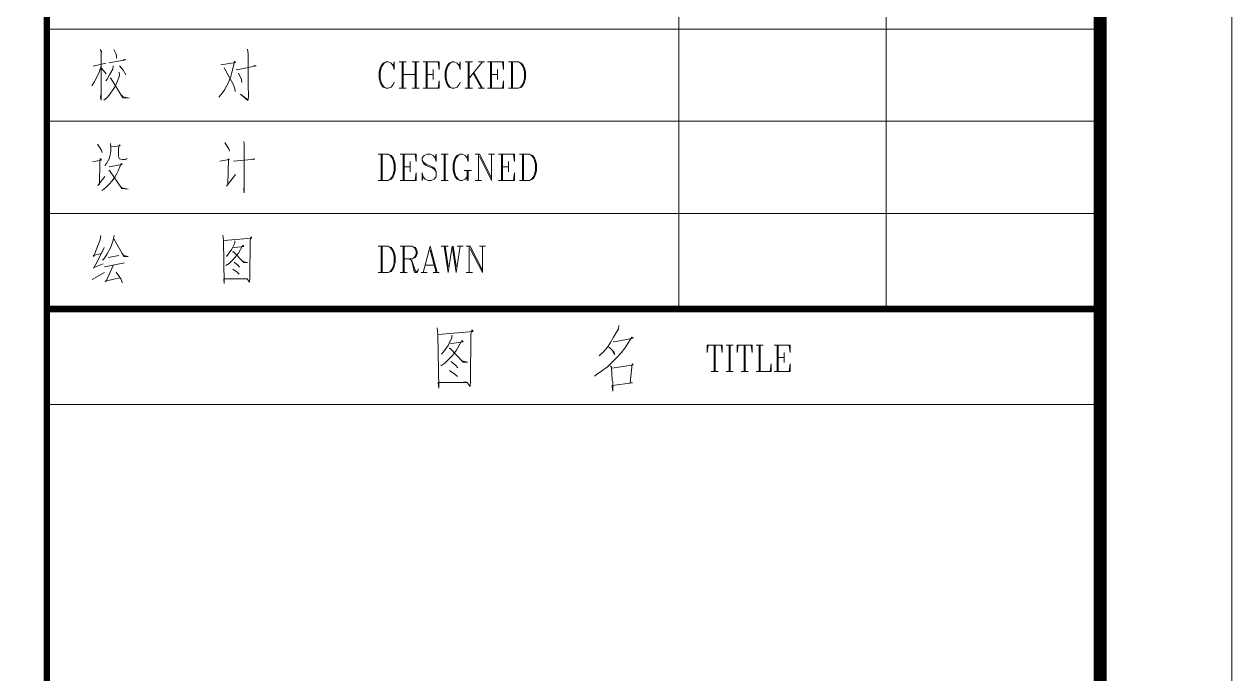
# Model space of a CAD drawing. Extents: x 1332633 to 1595679, y 264824 to 640777.
# Drawn here: x 1397247 to 1401833, y 549671 to 552138 of the extents above; entities that cross this region are included whole.
import ezdxf
from ezdxf.enums import TextEntityAlignment as Align

# ---------------------------------------------------------------- set-up
doc = ezdxf.new("R2010")
doc.units = 0
doc.header["$LTSCALE"] = 1000
doc.header["$MEASUREMENT"] = 0
doc.layers.get('0').update_dxf_attribs({"linetype": 'CONTINUOUS'})
doc.layers.add('_公共_图框', color=4, linetype='CONTINUOUS', lineweight=5)
doc.styles.add('图框文字', font='SIMKAI.TTF')

# ---------------------------------------------------------------- blocks, each defined once
blk = doc.blocks.new('vvxv')
at = {"layer": '_公共_图框'}
for p, q in [((-2100, 8812.5), (-2100, 6337.5)), ((-1312.5, 8812.5), (-1312.5, 6337.5)), ((-4500, 7400), (-500, 7400)), ((-4297.5, 7322), (-4291.2, 7312.6)), ((-4293.7, 7315.7), (-4293.7, 7130)), ((-4291.2, 7312.6), (-4293.7, 7315.7)), ((-4245.8, 7322), (-4238.3, 7307.8)), ((-4238.3, 7307.8), (-4235.7, 7298.4)), ((-4235.7, 7298.4), (-4235.7, 7289.1)), ((-3738.4, 7323.7), (-3735.9, 7306.3)), ((-3735.9, 7306.3), (-3735.9, 7189.7)), ((-4276.1, 7270.1), (-4323.9, 7259)), ((-4293.7, 7259), (-4301.1, 7237)), ((-4292.3, 7251.2), (-4274.7, 7230.7)), ((-4264.8, 7271.6), (-4200.4, 7282.7)), ((-4249.6, 7248.1), (-4262.3, 7225.9)), ((-4248.3, 7260.5), (-4249.6, 7248.1)), ((-4224.4, 7260.5), (-4209.3, 7243.3)), ((-4205.6, 7284.3), (-4211.7, 7281)), ((-4200.4, 7282.7), (-4205.6, 7284.3)), ((-3839.1, 7263.8), (-3783.7, 7273.2)), ((-3826.6, 7252.7), (-3792.5, 7191.2)), ((-3791.2, 7259), (-3796.4, 7240.2)), ((-3787.6, 7278), (-3791.2, 7259)), ((-3783.7, 7273.2), (-3787.6, 7278)), ((-3781.3, 7246.4), (-3777.4, 7244.8)), ((-3777.4, 7244.8), (-3704.5, 7260.5)), ((-3709.5, 7262.3), (-3714.5, 7259)), ((-3704.5, 7260.5), (-3709.5, 7262.3)), ((-3234.4, 7251.3), (-3238.2, 7237.2)), ((-3230.6, 7260.9), (-3234.4, 7251.3)), ((-3230.6, 7251.3), (-3234.4, 7237.2)), ((-3223.1, 7270.5), (-3230.6, 7260.9)), ((-3226.7, 7260.9), (-3230.6, 7251.3)), ((-3219.3, 7270.5), (-3226.7, 7260.9)), ((-3211.6, 7275.3), (-3223.1, 7270.5)), ((-3211.6, 7275.3), (-3219.3, 7270.5)), ((-3204, 7275.3), (-3211.6, 7275.3)), ((-3192.5, 7270.5), (-3204, 7275.3)), ((-3185, 7260.9), (-3192.5, 7270.5)), ((-3181.2, 7275.3), (-3185, 7260.9)), ((-3185, 7260.9), (-3181.2, 7246.6)), ((-3181.2, 7246.6), (-3181.2, 7275.3)), ((-3162, 7275.3), (-3135.4, 7275.3)), ((-3150.7, 7275.3), (-3150.7, 7175.2)), ((-3146.9, 7275.3), (-3146.9, 7175.2)), ((-3112.7, 7275.3), (-3086, 7275.3)), ((-3101.2, 7275.3), (-3101.2, 7175.2)), ((-3097.3, 7275.3), (-3097.3, 7175.2)), ((-3070.7, 7275.3), (-3009.9, 7275.3)), ((-3059.2, 7275.3), (-3059.2, 7175.2)), ((-3055.4, 7275.3), (-3055.4, 7175.2)), ((-3032.6, 7246.6), (-3032.6, 7208.5)), ((-3009.9, 7246.6), (-3013.7, 7275.3)), ((-3009.9, 7275.3), (-3009.9, 7246.6)), ((-2983.3, 7251.3), (-2986.9, 7237.2)), ((-2979.4, 7260.9), (-2983.3, 7251.3)), ((-2979.4, 7251.3), (-2983.3, 7237.2)), ((-2971.8, 7270.5), (-2979.4, 7260.9)), ((-2975.6, 7260.9), (-2979.4, 7251.3)), ((-2967.9, 7270.5), (-2975.6, 7260.9)), ((-2960.3, 7275.3), (-2971.8, 7270.5)), ((-2960.3, 7275.3), (-2967.9, 7270.5)), ((-2952.6, 7275.3), (-2960.3, 7275.3)), ((-2941.3, 7270.5), (-2952.6, 7275.3)), ((-2933.7, 7260.9), (-2941.3, 7270.5)), ((-2929.9, 7275.3), (-2933.7, 7260.9)), ((-2933.7, 7260.9), (-2929.9, 7246.6)), ((-2929.9, 7246.6), (-2929.9, 7275.3)), ((-2910.9, 7275.3), (-2884.1, 7275.3)), ((-2899.4, 7275.3), (-2899.4, 7175.2)), ((-2895.6, 7275.3), (-2895.6, 7175.2)), ((-2846, 7275.3), (-2895.6, 7213.3)), ((-2861.3, 7275.3), (-2838.5, 7275.3)), ((-2827.1, 7275.3), (-2766.2, 7275.3)), ((-2815.6, 7275.3), (-2815.6, 7175.2)), ((-2811.8, 7275.3), (-2811.8, 7175.2)), ((-2789, 7246.6), (-2789, 7208.5)), ((-2766.2, 7246.6), (-2770, 7275.3)), ((-2766.2, 7275.3), (-2766.2, 7246.6)), ((-2747.1, 7275.3), (-2709, 7275.3)), ((-2735.8, 7275.3), (-2735.8, 7175.2)), ((-2731.9, 7275.3), (-2731.9, 7175.2)), ((-2709, 7275.3), (-2697.7, 7270.5)), ((-2709, 7275.3), (-2701.5, 7270.5)), ((-2701.5, 7270.5), (-2693.8, 7260.9)), ((-2697.7, 7270.5), (-2690, 7260.9)), ((-2693.8, 7260.9), (-2690, 7251.3)), ((-2690, 7260.9), (-2686.2, 7251.3)), ((-2690, 7251.3), (-2686.2, 7237.2)), ((-2686.2, 7251.3), (-2682.4, 7237.2)), ((-4318.9, 7200.8), (-4328.9, 7185.1)), ((-4310.1, 7218), (-4318.9, 7200.8)), ((-4301.1, 7237), (-4310.1, 7218)), ((-4271.1, 7210.2), (-4276.1, 7203.9)), ((-4262.3, 7225.9), (-4271.1, 7210.2)), ((-4259.6, 7215), (-4256, 7211.7)), ((-4256, 7211.7), (-4211.7, 7139.4)), ((-4232, 7202.3), (-4239.5, 7185.1)), ((-4224.4, 7224.4), (-4232, 7202.3)), ((-4225.7, 7237), (-4224.4, 7224.4)), ((-4209.3, 7243.3), (-4205.6, 7235.5)), ((-4205.6, 7235.5), (-4200.4, 7225.9)), ((-3801.4, 7219.8), (-3811.5, 7194.5)), ((-3796.4, 7240.2), (-3801.4, 7219.8)), ((-3772.4, 7232.2), (-3761.2, 7208.7)), ((-3761.2, 7208.7), (-3759.8, 7197.6)), ((-3238.2, 7237.2), (-3238.2, 7213.3)), ((-3238.2, 7213.3), (-3234.4, 7199.1)), ((-3234.4, 7237.2), (-3234.4, 7213.3)), ((-3234.4, 7213.3), (-3230.6, 7199.1)), ((-3146.9, 7227.6), (-3101.2, 7227.6)), ((-3055.4, 7227.6), (-3032.6, 7227.6)), ((-3009.9, 7203.7), (-3013.7, 7175.2)), ((-3009.9, 7175.2), (-3009.9, 7203.7)), ((-2986.9, 7237.2), (-2986.9, 7213.3)), ((-2986.9, 7213.3), (-2983.3, 7199.1)), ((-2983.3, 7237.2), (-2983.3, 7213.3)), ((-2983.3, 7213.3), (-2979.4, 7199.1)), ((-2880.5, 7232.4), (-2849.8, 7175.2)), ((-2876.6, 7232.4), (-2846, 7175.2)), ((-2811.8, 7227.6), (-2789, 7227.6)), ((-2766.2, 7203.7), (-2770, 7175.2)), ((-2766.2, 7175.2), (-2766.2, 7203.7)), ((-2686.2, 7213.3), (-2690, 7199.1)), ((-2686.2, 7237.2), (-2686.2, 7213.3)), ((-2682.4, 7213.3), (-2686.2, 7199.1)), ((-2682.4, 7237.2), (-2682.4, 7213.3)), ((-4296.2, 7140.9), (-4293.7, 7156.6)), ((-4256, 7159.9), (-4263.4, 7148.7)), ((-4248.3, 7171), (-4256, 7159.9)), ((-4239.5, 7185.1), (-4248.3, 7171)), ((-3834.1, 7156.6), (-3846.7, 7140.9)), ((-3824.1, 7171), (-3834.1, 7156.6)), ((-3822.8, 7174), (-3824.1, 7171)), ((-3811.5, 7194.5), (-3822.8, 7174)), ((-3792.5, 7191.2), (-3786.2, 7174)), ((-3786.2, 7174), (-3785.1, 7162.9)), ((-3735.9, 7189.7), (-3735.9, 7186.6)), ((-3735.9, 7186.6), (-3734.5, 7147.2)), ((-3234.4, 7199.1), (-3230.6, 7189.5)), ((-3230.6, 7199.1), (-3226.7, 7189.5)), ((-3230.6, 7189.5), (-3223.1, 7179.9)), ((-3226.7, 7189.5), (-3219.3, 7179.9)), ((-3223.1, 7179.9), (-3211.6, 7175.2)), ((-3219.3, 7179.9), (-3211.6, 7175.2)), ((-3211.6, 7175.2), (-3204, 7175.2)), ((-3204, 7175.2), (-3192.5, 7179.9)), ((-3192.5, 7179.9), (-3185, 7189.5)), ((-3185, 7189.5), (-3181.2, 7199.1)), ((-3162, 7175.2), (-3135.4, 7175.2)), ((-3112.7, 7175.2), (-3086, 7175.2)), ((-3070.7, 7175.2), (-3009.9, 7175.2)), ((-2983.3, 7199.1), (-2979.4, 7189.5)), ((-2979.4, 7199.1), (-2975.6, 7189.5)), ((-2979.4, 7189.5), (-2971.8, 7179.9)), ((-2975.6, 7189.5), (-2967.9, 7179.9)), ((-2971.8, 7179.9), (-2960.3, 7175.2)), ((-2967.9, 7179.9), (-2960.3, 7175.2)), ((-2960.3, 7175.2), (-2952.6, 7175.2)), ((-2952.6, 7175.2), (-2941.3, 7179.9)), ((-2941.3, 7179.9), (-2933.7, 7189.5)), ((-2933.7, 7189.5), (-2929.9, 7199.1)), ((-2910.9, 7175.2), (-2884.1, 7175.2)), ((-2861.3, 7175.2), (-2838.5, 7175.2)), ((-2827.1, 7175.2), (-2766.2, 7175.2)), ((-2709, 7175.2), (-2747.1, 7175.2)), ((-2697.7, 7179.9), (-2709, 7175.2)), ((-2701.5, 7179.9), (-2709, 7175.2)), ((-2693.8, 7189.5), (-2701.5, 7179.9)), ((-2690, 7189.5), (-2697.7, 7179.9)), ((-2690, 7199.1), (-2693.8, 7189.5)), ((-2686.2, 7199.1), (-2690, 7189.5)), ((-4293.7, 7130), (-4296.2, 7140.9)), ((-4272.2, 7139.4), (-4283.5, 7130)), ((-4263.4, 7148.7), (-4272.2, 7139.4)), ((-4210.6, 7142.4), (-4216.9, 7148.7)), ((-4211.7, 7139.4), (-4187.8, 7137.8)), ((-4187.8, 7137.8), (-4210.6, 7142.4)), ((-3764.8, 7153.5), (-3737.2, 7131.5)), ((-3737.2, 7128.3), (-3764.8, 7153.5)), ((-3735.9, 7131.5), (-3737.2, 7128.3)), ((-3734.5, 7147.2), (-3735.9, 7131.5)), ((-4500, 7050), (-500, 7050)), ((-3752.4, 6973.6), (-3751, 6962.7)), ((-4307.4, 6962.7), (-4292.3, 6940.5)), ((-4292.3, 6940.5), (-4289.8, 6931.1)), ((-4257.1, 6935.9), (-4259.6, 6921.7)), ((-4258.4, 6965.8), (-4257.1, 6951.6)), ((-4257.1, 6951.6), (-4257.1, 6935.9)), ((-4256, 6953.1), (-4221.9, 6956.4)), ((-4224.4, 6961), (-4228.2, 6948.3)), ((-4228.2, 6948.3), (-4228.2, 6937.4)), ((-4228.2, 6937.4), (-4228.2, 6928.1)), ((-4228.2, 6928.1), (-4228.2, 6916.9)), ((-4221.9, 6956.4), (-4224.4, 6961)), ((-3824.1, 6968.8), (-3814, 6953.1)), ((-3814, 6953.1), (-3809, 6945.3)), ((-3809, 6945.3), (-3806.3, 6935.9)), ((-3751, 6962.7), (-3751, 6778.4)), ((-3242, 6925.2), (-3204, 6925.2)), ((-3230.6, 6925.2), (-3230.6, 6825.3)), ((-3226.7, 6925.2), (-3226.7, 6825.3)), ((-3204, 6925.2), (-3192.5, 6920.4)), ((-3204, 6925.2), (-3196.3, 6920.4)), ((-3158.2, 6925.2), (-3097.3, 6925.2)), ((-3146.9, 6925.2), (-3146.9, 6825.3)), ((-3143.1, 6925.2), (-3143.1, 6825.3)), ((-3097.3, 6896.7), (-3101.2, 6925.2)), ((-3097.3, 6925.2), (-3097.3, 6896.7)), ((-3055.4, 6925.2), (-3066.9, 6920.4)), ((-3044.1, 6925.2), (-3055.4, 6925.2)), ((-3032.6, 6920.4), (-3044.1, 6925.2)), ((-3025, 6911), (-3021.2, 6925.2)), ((-3021.2, 6925.2), (-3021.2, 6896.7)), ((-3002.2, 6925.2), (-2975.6, 6925.2)), ((-2990.7, 6925.2), (-2990.7, 6825.3)), ((-2986.9, 6925.2), (-2986.9, 6825.3)), ((-2929.9, 6925.2), (-2941.3, 6920.4)), ((-2929.9, 6925.2), (-2937.5, 6920.4)), ((-2922.2, 6925.2), (-2929.9, 6925.2)), ((-2910.9, 6920.4), (-2922.2, 6925.2)), ((-2899.4, 6925.2), (-2903.2, 6911)), ((-2899.4, 6896.7), (-2899.4, 6925.2)), ((-2872.8, 6925.2), (-2857.5, 6925.2)), ((-2861.3, 6925.2), (-2861.3, 6825.3)), ((-2857.5, 6925.2), (-2811.8, 6834.6)), ((-2823.2, 6925.2), (-2800.5, 6925.2)), ((-2811.8, 6825.3), (-2811.8, 6925.2)), ((-2785.1, 6925.2), (-2724.3, 6925.2)), ((-2773.9, 6925.2), (-2773.9, 6825.3)), ((-2770, 6925.2), (-2770, 6825.3)), ((-2724.3, 6896.7), (-2728.1, 6925.2)), ((-2724.3, 6925.2), (-2724.3, 6896.7)), ((-2705.3, 6925.2), (-2667.2, 6925.2)), ((-2693.8, 6925.2), (-2693.8, 6825.3)), ((-2690, 6925.2), (-2690, 6825.3)), ((-2667.2, 6925.2), (-2655.8, 6920.4)), ((-2667.2, 6925.2), (-2659.6, 6920.4)), ((-4326.4, 6896.5), (-4292.3, 6902.8)), ((-4298.6, 6896.5), (-4300, 6813)), ((-4297.5, 6909.1), (-4298.6, 6896.5)), ((-4292.3, 6902.8), (-4297.5, 6909.1)), ((-4273.6, 6890.2), (-4279.9, 6882.3)), ((-4268.4, 6898), (-4273.6, 6890.2)), ((-4263.4, 6907.6), (-4268.4, 6898)), ((-4259.6, 6921.7), (-4263.4, 6907.6)), ((-4263.4, 6877.5), (-4214.4, 6885.4)), ((-4228.2, 6916.9), (-4226.9, 6912.2)), ((-4226.9, 6912.2), (-4224.4, 6907.6)), ((-4224.4, 6907.6), (-4219.4, 6905.8)), ((-4218.1, 6890.2), (-4223.2, 6877.5)), ((-4219.4, 6905.8), (-4213.1, 6904.3)), ((-4214.4, 6885.4), (-4218.1, 6890.2)), ((-4213.1, 6904.3), (-4204.3, 6904.3)), ((-4204.3, 6904.3), (-4199.3, 6905.8)), ((-4199.3, 6905.8), (-4195.5, 6909.1)), ((-3842.9, 6898), (-3807.7, 6904.3)), ((-3810.2, 6907.6), (-3812.6, 6809.9)), ((-3807.7, 6904.3), (-3810.2, 6907.6)), ((-3791.2, 6898), (-3709.5, 6905.8)), ((-3714.5, 6907.6), (-3724.6, 6904.3)), ((-3709.5, 6905.8), (-3714.5, 6907.6)), ((-3196.3, 6920.4), (-3188.8, 6911)), ((-3192.5, 6920.4), (-3185, 6911)), ((-3188.8, 6911), (-3185, 6901.4)), ((-3185, 6911), (-3181.2, 6901.4)), ((-3185, 6901.4), (-3181.2, 6887.1)), ((-3181.2, 6901.4), (-3177.3, 6887.1)), ((-3181.2, 6887.1), (-3181.2, 6863.4)), ((-3177.3, 6887.1), (-3177.3, 6863.4)), ((-3120.3, 6896.7), (-3120.3, 6858.6)), ((-3066.9, 6920.4), (-3074.6, 6911)), ((-3074.6, 6911), (-3074.6, 6901.4)), ((-3074.6, 6901.4), (-3070.7, 6891.9)), ((-3074.6, 6901.4), (-3066.9, 6891.9)), ((-3070.7, 6891.9), (-3066.9, 6887.1)), ((-3066.9, 6891.9), (-3059.2, 6887.1)), ((-3066.9, 6887.1), (-3059.2, 6882.3)), ((-3059.2, 6887.1), (-3036.5, 6877.5)), ((-3059.2, 6882.3), (-3036.5, 6872.7)), ((-3025, 6911), (-3032.6, 6920.4)), ((-3021.2, 6896.7), (-3025, 6911)), ((-2952.6, 6901.4), (-2956.5, 6887.1)), ((-2956.5, 6887.1), (-2956.5, 6863.4)), ((-2949, 6911), (-2952.6, 6901.4)), ((-2949, 6901.4), (-2952.6, 6887.1)), ((-2952.6, 6887.1), (-2952.6, 6863.4)), ((-2941.3, 6920.4), (-2949, 6911)), ((-2945.2, 6911), (-2949, 6901.4)), ((-2937.5, 6920.4), (-2945.2, 6911)), ((-2903.2, 6911), (-2910.9, 6920.4)), ((-2903.2, 6911), (-2899.4, 6896.7)), ((-2857.5, 6915.6), (-2811.8, 6825.3)), ((-2747.1, 6896.7), (-2747.1, 6858.6)), ((-2659.6, 6920.4), (-2651.9, 6911)), ((-2655.8, 6920.4), (-2648.1, 6911)), ((-2651.9, 6911), (-2648.1, 6901.4)), ((-2648.1, 6911), (-2644.3, 6901.4)), ((-2648.1, 6901.4), (-2644.3, 6887.1)), ((-2644.3, 6901.4), (-2640.4, 6887.1)), ((-2644.3, 6887.1), (-2644.3, 6863.4)), ((-2640.4, 6887.1), (-2640.4, 6863.4)), ((-4306.3, 6806.7), (-4279.9, 6839.8)), ((-4264.8, 6863.4), (-4262.3, 6863.4)), ((-4262.3, 6863.4), (-4215.6, 6794.1)), ((-4242, 6838.3), (-4252.1, 6824.1)), ((-4235.7, 6849.2), (-4242, 6838.3)), ((-4229.5, 6861.8), (-4235.7, 6849.2)), ((-4223.2, 6877.5), (-4229.5, 6861.8)), ((-3817.8, 6803.6), (-3783.7, 6847.7)), ((-3188.8, 6839.4), (-3196.3, 6830)), ((-3185, 6839.4), (-3192.5, 6830)), ((-3185, 6849), (-3188.8, 6839.4)), ((-3181.2, 6863.4), (-3185, 6849)), ((-3181.2, 6849), (-3185, 6839.4)), ((-3177.3, 6863.4), (-3181.2, 6849)), ((-3143.1, 6877.5), (-3120.3, 6877.5)), ((-3097.3, 6853.8), (-3101.2, 6825.3)), ((-3097.3, 6825.3), (-3097.3, 6853.8)), ((-3074.6, 6853.8), (-3074.6, 6825.3)), ((-3070.7, 6839.4), (-3074.6, 6853.8)), ((-3074.6, 6825.3), (-3070.7, 6839.4)), ((-3063.1, 6830), (-3070.7, 6839.4)), ((-3036.5, 6877.5), (-3028.8, 6872.7)), ((-3036.5, 6872.7), (-3028.8, 6868.1)), ((-3028.8, 6872.7), (-3025, 6868.1)), ((-3028.8, 6868.1), (-3021.2, 6858.6)), ((-3021.2, 6839.4), (-3028.8, 6830)), ((-3025, 6868.1), (-3021.2, 6858.6)), ((-3021.2, 6858.6), (-3021.2, 6839.4)), ((-2956.5, 6863.4), (-2952.6, 6849)), ((-2952.6, 6863.4), (-2949, 6849)), ((-2952.6, 6849), (-2949, 6839.4)), ((-2949, 6849), (-2945.2, 6839.4)), ((-2949, 6839.4), (-2941.3, 6830)), ((-2945.2, 6839.4), (-2937.5, 6830)), ((-2914.7, 6863.4), (-2887.9, 6863.4)), ((-2910.9, 6830), (-2903.2, 6839.4)), ((-2903.2, 6863.4), (-2903.2, 6825.3)), ((-2899.4, 6863.4), (-2899.4, 6825.3)), ((-2770, 6877.5), (-2747.1, 6877.5)), ((-2724.3, 6853.8), (-2728.1, 6825.3)), ((-2724.3, 6825.3), (-2724.3, 6853.8)), ((-2651.9, 6839.4), (-2659.6, 6830)), ((-2648.1, 6839.4), (-2655.8, 6830)), ((-2648.1, 6849), (-2651.9, 6839.4)), ((-2644.3, 6863.4), (-2648.1, 6849)), ((-2644.3, 6849), (-2648.1, 6839.4)), ((-2640.4, 6863.4), (-2644.3, 6849)), ((-4300, 6813), (-4306.3, 6806.7)), ((-4283.5, 6792.5), (-4291.2, 6787.7)), ((-4274.7, 6800.4), (-4283.5, 6792.5)), ((-4263.4, 6811.5), (-4274.7, 6800.4)), ((-4252.1, 6824.1), (-4263.4, 6811.5)), ((-4215.6, 6797.3), (-4221.9, 6803.6)), ((-4191.6, 6792.5), (-4215.6, 6797.3)), ((-4215.6, 6794.1), (-4191.6, 6792.5)), ((-3812.6, 6809.9), (-3817.8, 6803.6)), ((-3752.4, 6791), (-3751, 6806.7)), ((-3751, 6778.4), (-3752.4, 6791)), ((-3204, 6825.3), (-3242, 6825.3)), ((-3192.5, 6830), (-3204, 6825.3)), ((-3196.3, 6830), (-3204, 6825.3)), ((-3158.2, 6825.3), (-3097.3, 6825.3)), ((-3051.8, 6825.3), (-3063.1, 6830)), ((-3040.3, 6825.3), (-3051.8, 6825.3)), ((-3028.8, 6830), (-3040.3, 6825.3)), ((-3002.2, 6825.3), (-2975.6, 6825.3)), ((-2941.3, 6830), (-2929.9, 6825.3)), ((-2937.5, 6830), (-2929.9, 6825.3)), ((-2929.9, 6825.3), (-2922.2, 6825.3)), ((-2922.2, 6825.3), (-2910.9, 6830)), ((-2872.8, 6825.3), (-2849.8, 6825.3)), ((-2785.1, 6825.3), (-2724.3, 6825.3)), ((-2667.2, 6825.3), (-2705.3, 6825.3)), ((-2655.8, 6830), (-2667.2, 6825.3)), ((-2659.6, 6830), (-2667.2, 6825.3)), ((-4500, 6700), (-500, 6700)), ((-4295, 6615.9), (-4297.5, 6600)), ((-4244.5, 6615.9), (-4248.3, 6598.4)), ((-3831.6, 6617.4), (-3829.1, 6596.9)), ((-3827.8, 6596.9), (-3722.1, 6606.3)), ((-3725.7, 6611.1), (-3728.4, 6596.9)), ((-3722.1, 6606.3), (-3725.7, 6611.1)), ((-4312.6, 6562.3), (-4321.4, 6537)), ((-4297.5, 6600), (-4312.6, 6562.3)), ((-4282.4, 6570.1), (-4308.8, 6516.5)), ((-4292.3, 6548.1), (-4282.4, 6570.1)), ((-4257.1, 6571.6), (-4271.1, 6546.6)), ((-4248.3, 6598.4), (-4257.1, 6571.6)), ((-4245.8, 6603.2), (-4208.1, 6537)), ((-3829.1, 6596.9), (-3826.6, 6434.6)), ((-3797.5, 6563.8), (-3811.5, 6544.8)), ((-3786.2, 6587.3), (-3797.5, 6563.8)), ((-3792.5, 6571.6), (-3787.6, 6570.1)), ((-3787.6, 6570.1), (-3752.4, 6574.9)), ((-3786.2, 6595.4), (-3786.2, 6587.3)), ((-3756, 6579.5), (-3772.4, 6549.6)), ((-3752.4, 6574.9), (-3756, 6579.5)), ((-3728.4, 6596.9), (-3729.6, 6455.1)), ((-3242, 6575.3), (-3204, 6575.3)), ((-3230.6, 6575.3), (-3230.6, 6475.2)), ((-3226.7, 6575.3), (-3226.7, 6475.2)), ((-3204, 6575.3), (-3192.5, 6570.5)), ((-3204, 6575.3), (-3196.3, 6570.5)), ((-3196.3, 6570.5), (-3188.8, 6560.9)), ((-3192.5, 6570.5), (-3185, 6560.9)), ((-3188.8, 6560.9), (-3185, 6551.4)), ((-3185, 6560.9), (-3181.2, 6551.4)), ((-3158.2, 6575.3), (-3112.7, 6575.3)), ((-3146.9, 6575.3), (-3146.9, 6475.2)), ((-3143.1, 6575.3), (-3143.1, 6475.2)), ((-3112.7, 6575.3), (-3101.2, 6570.5)), ((-3112.7, 6575.3), (-3105, 6570.5)), ((-3105, 6570.5), (-3101.2, 6565.7)), ((-3101.2, 6570.5), (-3097.3, 6565.7)), ((-3101.2, 6565.7), (-3097.3, 6556.1)), ((-3097.3, 6565.7), (-3093.5, 6556.1)), ((-3070.7, 6475.2), (-3044.1, 6575.3)), ((-3044.1, 6575.3), (-3017.5, 6475.2)), ((-3044.1, 6560.9), (-3021.2, 6475.2)), ((-3002.2, 6575.3), (-2975.6, 6575.3)), ((-2990.7, 6575.3), (-2975.6, 6475.2)), ((-2986.9, 6575.3), (-2975.6, 6499.1)), ((-2975.6, 6475.2), (-2960.3, 6575.3)), ((-2960.3, 6575.3), (-2945.2, 6475.2)), ((-2956.5, 6575.3), (-2945.2, 6499.1)), ((-2929.9, 6575.3), (-2945.2, 6475.2)), ((-2941.3, 6575.3), (-2918.4, 6575.3)), ((-2907.1, 6575.3), (-2891.8, 6575.3)), ((-2895.6, 6575.3), (-2895.6, 6475.2)), ((-2891.8, 6575.3), (-2846, 6484.7)), ((-2891.8, 6565.7), (-2846, 6475.2)), ((-2857.5, 6575.3), (-2834.7, 6575.3)), ((-2846, 6475.2), (-2846, 6575.3)), ((-4323.9, 6540.2), (-4292.3, 6548.1)), ((-4321.4, 6537), (-4323.9, 6540.2)), ((-4308.8, 6516.5), (-4321.4, 6493)), ((-4281, 6530.7), (-4288.7, 6522.8)), ((-4271.1, 6546.6), (-4281, 6530.7)), ((-4226.9, 6540.2), (-4267.2, 6532.4)), ((-4208.1, 6540.2), (-4215.6, 6549.6)), ((-4190.5, 6537), (-4208.1, 6540.2)), ((-4208.1, 6537), (-4190.5, 6537)), ((-3811.5, 6544.8), (-3817.8, 6537)), ((-3796.4, 6521.3), (-3807.7, 6510.2)), ((-3785.1, 6533.9), (-3796.4, 6521.3)), ((-3795, 6554.4), (-3791.2, 6554.4)), ((-3791.2, 6554.4), (-3752.4, 6513.5)), ((-3788.7, 6515), (-3774.9, 6503.9)), ((-3772.4, 6549.6), (-3785.1, 6533.9)), ((-3752.4, 6516.5), (-3758.5, 6519.8)), ((-3738.4, 6513.5), (-3752.4, 6516.5)), ((-3752.4, 6513.5), (-3738.4, 6513.5)), ((-3185, 6551.4), (-3181.2, 6537.2)), ((-3181.2, 6513.3), (-3185, 6499.1)), ((-3181.2, 6551.4), (-3177.3, 6537.2)), ((-3181.2, 6537.2), (-3181.2, 6513.3)), ((-3177.3, 6513.3), (-3181.2, 6499.1)), ((-3177.3, 6537.2), (-3177.3, 6513.3)), ((-3112.7, 6527.6), (-3143.1, 6527.6)), ((-3123.9, 6527.6), (-3116.5, 6522.8)), ((-3116.5, 6522.8), (-3112.7, 6518)), ((-3116.5, 6522.8), (-3112.7, 6513.3)), ((-3101.2, 6532.4), (-3112.7, 6527.6)), ((-3105, 6532.4), (-3112.7, 6527.6)), ((-3112.7, 6518), (-3101.2, 6484.7)), ((-3112.7, 6513.3), (-3105, 6480)), ((-3101.2, 6537.2), (-3105, 6532.4)), ((-3097.3, 6546.6), (-3101.2, 6537.2)), ((-3097.3, 6537.2), (-3101.2, 6532.4)), ((-3097.3, 6556.1), (-3097.3, 6546.6)), ((-3093.5, 6546.6), (-3097.3, 6537.2)), ((-3093.5, 6556.1), (-3093.5, 6546.6)), ((-4327.7, 6448.8), (-4281, 6475.6)), ((-4323.9, 6493), (-4286.2, 6508.7)), ((-4321.4, 6493), (-4323.9, 6493)), ((-4281, 6497.8), (-4205.6, 6511.9)), ((-4248.3, 6502.3), (-4276.1, 6440.9)), ((-4237, 6477.3), (-4219.4, 6452)), ((-3807.7, 6510.2), (-3820.3, 6502.3)), ((-3793.9, 6488.2), (-3777.4, 6477.3)), ((-3777.4, 6477.3), (-3770, 6469.2)), ((-3774.9, 6503.9), (-3768.6, 6496)), ((-3204, 6475.2), (-3242, 6475.2)), ((-3192.5, 6480), (-3204, 6475.2)), ((-3196.3, 6480), (-3204, 6475.2)), ((-3188.8, 6489.5), (-3196.3, 6480)), ((-3185, 6489.5), (-3192.5, 6480)), ((-3185, 6499.1), (-3188.8, 6489.5)), ((-3181.2, 6499.1), (-3185, 6489.5)), ((-3158.2, 6475.2), (-3131.6, 6475.2)), ((-3105, 6480), (-3101.2, 6475.2)), ((-3101.2, 6484.7), (-3097.3, 6480)), ((-3101.2, 6475.2), (-3093.5, 6475.2)), ((-3097.3, 6480), (-3093.5, 6480)), ((-3093.5, 6480), (-3089.7, 6484.7)), ((-3093.5, 6475.2), (-3089.7, 6484.7)), ((-3089.7, 6484.7), (-3089.7, 6489.5)), ((-3078.4, 6475.2), (-3055.4, 6475.2)), ((-3063.1, 6503.9), (-3028.8, 6503.9)), ((-3032.6, 6475.2), (-3009.9, 6475.2)), ((-2907.1, 6475.2), (-2884.1, 6475.2)), ((-4278.5, 6442.6), (-4223.2, 6455.1)), ((-4276.1, 6440.9), (-4278.5, 6442.6)), ((-4219.4, 6452), (-4215.6, 6442.6)), ((-4215.6, 6442.6), (-4214.4, 6436.3)), ((-3827.8, 6452), (-3738.4, 6452)), ((-3826.6, 6434.6), (-3827.8, 6452)), ((-3744.7, 6453.5), (-3757.3, 6452)), ((-3738.4, 6452), (-3744.7, 6453.5)), ((-3730.9, 6439.4), (-3739.7, 6452)), ((-3729.6, 6455.1), (-3730.9, 6439.4)), ((-3018.3, 6265.4), (-3015.2, 6239.7)), ((-3015.2, 6239.7), (-3012, 6037)), ((-3013.5, 6239.7), (-2881.4, 6251.6)), ((-2961.6, 6237.8), (-2961.6, 6228.1)), ((-2889.3, 6239.7), (-2890.8, 6062.7)), ((-2886, 6257.5), (-2889.3, 6239.7)), ((-2881.4, 6251.6), (-2886, 6257.5)), ((-2329, 6261.4), (-2347.8, 6230)), ((-2327.5, 6275.1), (-2329, 6261.4)), ((-2975.8, 6198.4), (-2993.2, 6174.8)), ((-2961.6, 6228.1), (-2975.8, 6198.4)), ((-2969.5, 6208.3), (-2963.2, 6206.4)), ((-2963.2, 6206.4), (-2919.1, 6212.2)), ((-2923.9, 6218.1), (-2944.4, 6180.8)), ((-2919.1, 6212.2), (-2923.9, 6218.1)), ((-2371.5, 6192.6), (-2387.2, 6172.9)), ((-2358.9, 6210.3), (-2371.5, 6192.6)), ((-2366.7, 6192.6), (-2363.7, 6190.5)), ((-2347.8, 6230), (-2358.9, 6210.3)), ((-2349.5, 6214.3), (-2344.7, 6212.2)), ((-2344.7, 6212.2), (-2273.9, 6226)), ((-2291.1, 6210.3), (-2305.3, 6188.6)), ((-2278.7, 6230), (-2291.1, 6210.3)), ((-2273.9, 6226), (-2278.7, 6230)), ((-1992.9, 6200.3), (-1935.7, 6200.3)), ((-1992.9, 6171.6), (-1992.9, 6200.3)), ((-1989.1, 6200.3), (-1992.9, 6171.6)), ((-1966.1, 6200.3), (-1966.1, 6100.2)), ((-1962.5, 6200.3), (-1962.5, 6100.2)), ((-1935.7, 6171.6), (-1939.5, 6200.3)), ((-1935.7, 6200.3), (-1935.7, 6171.6)), ((-1920.5, 6200.3), (-1893.9, 6200.3)), ((-1909.1, 6200.3), (-1909.1, 6100.2)), ((-1905.2, 6200.3), (-1905.2, 6100.2)), ((-1878.6, 6200.3), (-1821.6, 6200.3)), ((-1878.6, 6171.6), (-1878.6, 6200.3)), ((-1874.8, 6200.3), (-1878.6, 6171.6)), ((-1852, 6200.3), (-1852, 6100.2)), ((-1848.2, 6200.3), (-1848.2, 6100.2)), ((-1821.6, 6171.6), (-1825.4, 6200.3)), ((-1821.6, 6200.3), (-1821.6, 6171.6)), ((-1806.3, 6200.3), (-1779.7, 6200.3)), ((-1794.8, 6200.3), (-1794.8, 6100.2)), ((-1791.1, 6200.3), (-1791.1, 6100.2)), ((-1737.7, 6200.3), (-1676.9, 6200.3)), ((-1726.3, 6200.3), (-1726.3, 6100.2)), ((-1722.4, 6200.3), (-1722.4, 6100.2)), ((-1676.9, 6171.6), (-1680.7, 6200.3)), ((-1676.9, 6200.3), (-1676.9, 6171.6)), ((-2993.2, 6174.8), (-3001.1, 6165.1)), ((-2974.3, 6145.4), (-2988.4, 6131.6)), ((-2960.1, 6161.1), (-2974.3, 6145.4)), ((-2972.7, 6186.7), (-2967.9, 6186.7)), ((-2967.9, 6186.7), (-2919.1, 6135.4)), ((-2944.4, 6180.8), (-2960.1, 6161.1)), ((-2387.2, 6172.9), (-2402.9, 6159.1)), ((-2363.7, 6190.5), (-2346.2, 6172.9)), ((-2335.3, 6153.2), (-2352.6, 6135.4)), ((-2344.7, 6163), (-2351, 6176.8)), ((-2346.2, 6172.9), (-2344.7, 6163)), ((-2319.4, 6170.8), (-2335.3, 6153.2)), ((-2305.3, 6188.6), (-2319.4, 6170.8)), ((-1722.4, 6152.6), (-1699.6, 6152.6)), ((-1699.6, 6171.6), (-1699.6, 6133.5)), ((-2988.4, 6131.6), (-3004.1, 6121.6)), ((-2971, 6104), (-2950.7, 6090.2)), ((-2964.9, 6137.5), (-2947.5, 6123.7)), ((-2947.5, 6123.7), (-2939.6, 6113.8)), ((-2919.1, 6139.4), (-2927, 6143.3)), ((-2901.9, 6135.4), (-2919.1, 6139.4)), ((-2919.1, 6135.4), (-2901.9, 6135.4)), ((-2395, 6100), (-2407.7, 6092.2)), ((-2392, 6102.1), (-2395, 6100)), ((-2371.5, 6117.8), (-2392, 6102.1)), ((-2352.6, 6135.4), (-2371.5, 6117.8)), ((-2358.9, 6121.6), (-2355.8, 6115.7)), ((-2355.8, 6115.7), (-2352.6, 6066.5)), ((-2278.7, 6123.7), (-2354.1, 6111.9)), ((-2285, 6056.7), (-2276.9, 6129.5)), ((-2273.9, 6125.7), (-2278.7, 6123.7)), ((-2276.9, 6129.5), (-2273.9, 6125.7)), ((-1977.6, 6100.2), (-1951, 6100.2)), ((-1920.5, 6100.2), (-1893.9, 6100.2)), ((-1863.3, 6100.2), (-1836.7, 6100.2)), ((-1806.3, 6100.2), (-1749.2, 6100.2)), ((-1749.2, 6128.9), (-1753.1, 6100.2)), ((-1749.2, 6100.2), (-1749.2, 6128.9)), ((-1737.7, 6100.2), (-1676.9, 6100.2)), ((-1676.9, 6128.9), (-1680.7, 6100.2)), ((-1676.9, 6100.2), (-1676.9, 6128.9)), ((-3013.5, 6058.7), (-2901.9, 6058.7)), ((-3012, 6037), (-3013.5, 6058.7)), ((-2950.7, 6090.2), (-2941.1, 6080.3)), ((-2909.8, 6060.8), (-2925.5, 6058.7)), ((-2901.9, 6058.7), (-2909.8, 6060.8)), ((-2892.3, 6043), (-2903.4, 6058.7)), ((-2890.8, 6062.7), (-2892.3, 6043)), ((-2407.7, 6092.2), (-2420.3, 6082.4)), ((-2352.6, 6066.5), (-2351, 6060.8)), ((-2352.6, 6047), (-2275.4, 6056.7)), ((-2351, 6060.8), (-2351, 6025.2)), ((-2276.9, 6056.7), (-2285, 6056.7)), ((-2275.4, 6056.7), (-2276.9, 6056.7)), ((-2352.6, 6041), (-2352.6, 6047)), ((-2351, 6025.2), (-2352.6, 6041)), ((-4500, 5975), (-500, 5975))]:
    blk.add_line(p, q, dxfattribs=at)
blk.add_lwpolyline([(-63000, 0), (0, 0), (0, 29700), (-63000, 29700)], close=True, dxfattribs=at)
at = {"layer": '_公共_图框', "const_width": 50}
blk.add_lwpolyline([(-61750, 500), (-500, 500), (-500, 29200), (-61750, 29200)], close=True, dxfattribs=at)
at = {"layer": '_公共_图框', "const_width": 25}
for points in [[(-4500, 29200), (-4500, 500)], [(-4500, 6337.5), (-500, 6337.5)]]:
    blk.add_lwpolyline(points, dxfattribs=at)
at = {"layer": '_公共_图框', "style": '图框文字'}
for tag, height, p in [('建设单位', 250, (-2500, 19150)), ('合作单位', 250, (-2527, 16841.6)), ('项目名称', 250, (-2500, 15150)), ('项目编号', 250, (-2500, 13150)), ('建筑', 175, (-1300, 2800)), ('方案深化', 175, (-1300, 2450)), ('1:100', 175, (-1300, 2100)), ('20090705', 175, (-1300, 1750)), ('图号', 175, (-1300, 1225))]:
    blk.add_attdef(tag, text='', height=height, dxfattribs=at).set_placement(p, align=Align.MIDDLE_CENTER)

msp = doc.modelspace()

# ---------------------------------------------------------------- block references
msp.add_blockref('vvxv', (1401833.4, 544719.3))

doc.saveas('drawing.dxf')
